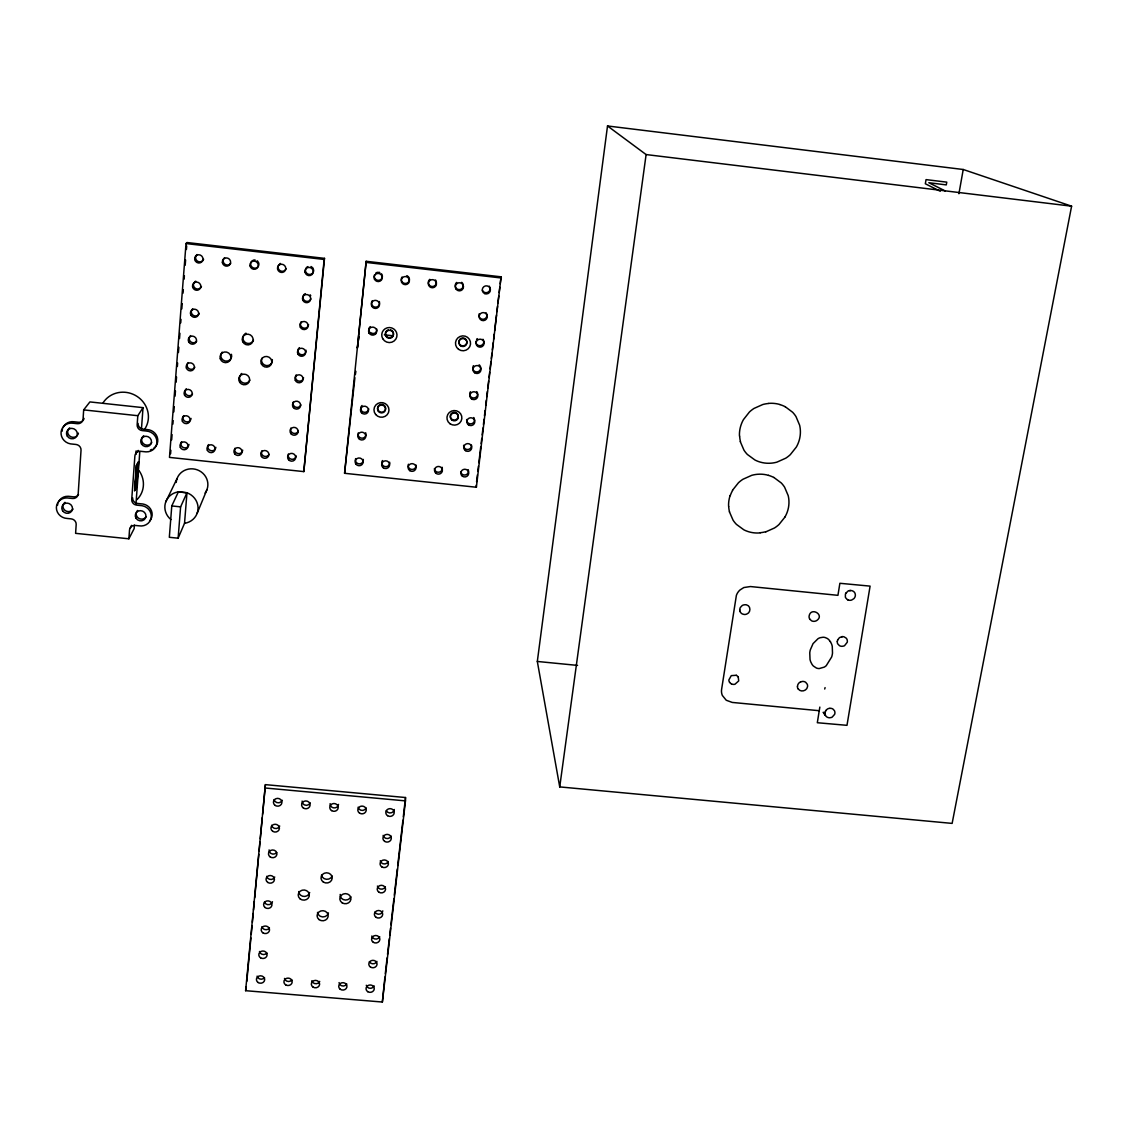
<?xml version="1.0" encoding="UTF-8"?>
<svg xmlns="http://www.w3.org/2000/svg" width="1128" height="1128" viewBox="0 0 1128 1128"><rect width="100%" height="100%" fill="white"/><g stroke="black" fill="none" stroke-linecap="round" stroke-linejoin="round"><path stroke-width="1.5" d="M837.23 641.578L837.413 643.073A5.626 5.217 -27.4 0 0 837.766 643.891L839.415 645.611A4.554 4.216 -27.3 0 0 840.247 646.006A5.005 4.639 -27.3 0 0 842.094 646.316L843.659 646.048A5.64 5.217 -27.3 0 0 844.548 645.667L847.227 642.283A5.076 4.709 -27.3 0 0 847.354 641.056L847.17 639.872A5.626 5.217 -27.3 0 0 846.818 639.04L846.677 638.786A4.864 4.512 -27.3 0 0 846.113 638.081L844.04 636.826A5.034 4.667 -27.3 0 0 842.503 636.629L839.486 637.616L837.54 640.069M405.474 800.88L405.516 797.524L265.404 784.637L245.608 990.694L382.364 1002.031L405.474 800.88L264.784 787.964M824.906 713.136L825.583 715.66A5.668 5.217 -24.5 0 0 826.133 716.351A5.866 5.4 -24.5 0 0 826.697 716.844L827.064 717.084A4.864 4.484 -24.4 0 0 827.896 717.464L828.488 717.634A4.963 4.568 -24.4 0 0 829.715 717.76L831.28 717.493A5.569 5.132 -24.5 0 0 832.154 717.126L834.607 714.376A4.963 4.568 -24.5 0 0 834.903 712.304L834.734 711.444A5.569 5.132 -24.4 0 0 834.396 710.626L833.014 709.117A4.78 4.399 -24.5 0 0 832.224 708.68L831.646 708.469A4.963 4.568 -24.5 0 0 829.884 708.398M382.364 1002.031L384.902 977.045M141.479 428.682L143.03 407.645L89.902 401.921L83.669 409.887L83.063 419.038A5.499 5.189 27.5 0 1 77.31 423.677L73.235 423.24A10.998 10.349 26.7 0 0 61.109 431.77A10.998 10.349 26.7 0 0 70.556 443.896L75.971 444.46A5.471 5.146 25.6 0 1 81.033 450.213L78.184 493.937A5.428 5.09 23.2 0 1 72.474 498.491L67.116 497.941A10.857 10.166 22.6 0 0 56.372 507.727A10.857 10.166 22.6 0 0 67.158 518.457L71.163 518.866A5.4 5.048 21.7 0 1 76.182 524.492L75.604 533.347L128.874 538.789L134.161 528.595L134.415 525.084M797.51 686.571L797.566 685.725A5.146 4.766 -24.2 0 1 800.697 681.805M128.874 538.789L129.523 529.948A5.358 5.048 19.2 0 1 135.205 525.436L139.195 525.845A10.772 10.152 19.7 0 0 151.222 517.498A10.772 10.152 19.7 0 0 142.029 505.696L136.7 505.132A5.386 5.09 20.7 0 1 131.722 499.492L134.895 455.909A5.428 5.146 23.3 0 1 140.647 451.313L146.02 451.877A10.899 10.349 24 0 0 156.919 441.95A10.899 10.349 24 0 0 146.203 431.023L142.17 430.6A5.457 5.175 25.3 0 1 137.151 424.819L137.813 415.71L143.03 407.645M136.065 450.932L135.811 454.373A5.414 5.132 23.3 0 1 138.321 450.439M134.486 490.708L136.728 487.169L138.575 461.972L136.333 465.328L134.754 489.326L136.826 479.456L137.376 464.299L136.46 465.878M134.754 490.736L136.601 465.356L138.575 461.972M135.148 489.524L136.474 487.141L137.461 473.704M137.827 468.656L138.321 461.944M135.966 504.047L139.816 451.468M186.021 243.563L169.482 457.404L303.813 471.603L324.512 258.354L186.952 242.52L186.021 243.563L324.145 259.454L324.512 258.354M170.596 453.794L170.864 450.312M171.667 439.835L172.076 434.59M172.894 424.114L173.162 420.631M173.839 411.889L174.248 406.658M175.052 396.182L175.46 390.937M176.137 382.209L176.546 376.978M177.35 366.501L177.618 363.004M178.435 352.528L178.844 347.283M179.521 338.555L179.93 333.324M180.734 322.848L181.002 319.351M181.819 308.875L182.228 303.629M183.032 293.153L183.3 289.67M184.118 279.194L184.386 275.697M185.203 265.221L185.598 259.976M186.416 249.499L186.684 246.017M184.527 523.321A16.694 15.82 18.4 0 0 198.02 509.32A16.694 15.82 18.4 0 0 186.966 492.767L178.379 491.864L171.78 505.936L169.327 537.295L178.125 538.197L184.527 523.321L186.966 492.767L178.379 491.864A16.694 15.82 18.4 0 0 165.351 503.173A16.694 15.82 18.4 0 0 170.948 519.585M178.125 538.197L180.607 506.853L186.966 492.767M246.792 981.43L250.909 937.89M251.234 934.407L252.066 925.707M252.39 922.21L253.222 913.511M253.546 910.028L254.364 901.314M254.702 897.832L258.82 854.305M259.144 850.822L259.976 842.108M260.3 838.626L262.274 817.73M262.613 814.247L265.404 784.637M303.813 471.603L324.145 259.454M344.576 473.295L366.163 261.287L501.072 276.825L476.383 487.24L344.576 473.295L354.883 377.767M366.163 261.287L357.35 348.115L358.14 343.307M830.434 641.733L828.883 639.759A10.378 9.63 -26.3 0 0 827.134 638.392L825.174 637.546A8.601 7.981 -26.4 0 0 823.073 637.249L820.169 637.715A10.194 9.461 -26.4 0 0 818.026 638.688L813.048 643.623L810.313 649.883A23.688 21.954 -26.5 0 0 809.763 652.816L810.031 659.499A18.682 17.315 -26.3 0 0 810.82 662.037L811.963 664.251A11.731 10.885 -26 0 0 813.429 666.07L816.404 668.03A7.938 7.36 -25.8 0 0 819.224 668.566L824.23 667.127A12.464 11.562 -25.8 0 0 826.26 665.661L831.674 656.947A23.561 21.897 -25.7 0 0 832.506 653.07L832.267 646.386A17.893 16.61 -25.9 0 0 831.491 643.834L830.349 641.592M385.311 973.563L387.101 957.884M387.51 954.387L389.315 938.707M389.71 935.225L390.514 928.245M390.908 924.763L393.912 898.621M394.306 895.124L397.31 868.983M397.719 865.5L402.922 820.183M403.316 816.7L405.516 797.524M476.566 481.811L477.398 474.874M477.807 471.391L478.427 466.188M478.85 462.706L480.711 447.069M481.134 443.6L481.755 438.383M482.164 434.914L482.995 427.963M483.418 424.495L484.039 419.278M484.448 415.809L485.082 410.592M485.703 405.375L486.323 400.172M486.732 396.689L487.366 391.486M487.775 388.004L488.607 381.052M489.03 377.584L489.651 372.367M490.06 368.898L490.891 361.947M491.314 358.478L491.935 353.261M492.344 349.793L493.176 342.841M493.599 339.359L494.219 334.156M494.628 330.673L496.503 315.05M496.912 311.568L497.533 306.365M497.956 302.882L498.787 295.931M499.196 292.462L499.817 287.245M500.24 283.777L501.072 276.825M537.323 661.459L607.513 125.969L963.227 169.496L1071.6 206.184L952.131 823.398L559.728 786.907L537.323 661.459L577.55 665.407M559.728 786.907L646.104 154.564L607.513 125.969M847.368 599.602L845.704 597.854A4.582 4.272 -29.4 0 1 845.365 597.022L845.422 593.991L847.706 591.312A5.668 5.273 -29.4 0 1 848.89 590.762L850.47 590.494L849.525 590.607M355.376 374.552L355.884 371.338M819.238 710.711L817.321 722.724L846.987 725.332L870.097 586.123L839.881 583.289L837.935 595.33L750.416 586.546L743.831 587.547L740.038 589.944A12.775 11.999 -25 0 0 736.372 595.415L721.61 689.335A12.69 11.802 -21.1 0 0 722.357 695.454L726.249 700.248L732.241 702.434L819.238 710.711L819.845 707.087M358.662 340.106L359.183 336.891M245.608 990.694L246.299 986.647M958.913 193.734L963.227 169.496M824.723 689.039L825.076 687.601M825.104 711.951L825.456 711.105M197.118 513.367L206.974 489.608M165.76 501.875L177.054 478.568M135.12 487.493L136.671 466.329M732.509 490.257L738.431 482.784A31.034 29.427 -30.2 0 1 742.985 479.245L751.756 475.325A30.428 28.863 -30.2 0 1 757.41 474.296A30.019 28.482 -30.3 0 1 768.535 475.367M784.933 517.103L779.011 524.492A31.034 29.441 -30.2 0 1 774.471 527.989L765.771 531.866M825.964 710.33L827.388 709.061A5.555 5.118 -24.4 0 1 828.544 708.539L829.785 708.285M841.544 636.728L842.503 636.629M846.268 592.609L845.746 593.413M800.739 681.848L802.459 681.439A5.161 4.78 -24.2 0 1 805.716 682.327L807.253 684.245A5.146 4.766 -24.2 0 1 807.521 686.698C806.943 690.956 800.598 692.62 798.229 688.912M171.78 505.936L180.607 506.853M83.669 409.887L137.813 415.71M368.673 333.056L375.638 333.832M384.352 334.819L393.066 335.791M365.951 262.401L501.41 277.996M646.104 154.564L1071.6 206.184M848.2 599.997L848.792 600.181A5.132 4.78 -29.4 0 0 850.695 600.251A4.963 4.611 -29.4 0 0 851.64 600.04L853.825 598.7A5.668 5.287 -29.4 0 0 854.446 597.953L854.911 597.121A5.048 4.695 -29.5 0 0 855.334 594.696L855.165 593.793A5.668 5.287 -29.4 0 0 854.953 593.229A4.78 4.456 -29.5 0 0 854.502 592.44A5.781 5.372 -29.4 0 0 854.122 591.974A5.668 5.273 -29.4 0 0 853.163 591.213L852.035 590.705A5.132 4.78 -29.4 0 0 850.456 590.564M731.508 683.935L732.312 684.231A5.175 4.822 -21.4 0 0 734.934 684.259L738.713 680.917L738.234 676.899M736.344 675.277L731.268 675.63L728.857 679.958A5.048 4.709 -21.4 0 0 729.605 682.313M940.273 191.267L925.327 183.765L926.046 179.62L946.773 182.144L946.279 184.907L928.823 182.708L945.208 190.956M773.836 477.44L781.21 482.911A31.034 29.427 -30.2 0 1 784.609 487.211L788.176 495.573A30.428 28.849 -30.2 0 1 788.937 501.015A30.019 28.468 -30.2 0 1 787.316 511.858A30.428 28.849 -30.2 0 1 784.947 516.991M785.173 406.658L792.603 412.242A31.401 29.934 -35.2 0 1 796.015 416.627L799.611 425.171A30.794 29.342 -35.3 0 1 800.372 430.727A30.386 28.947 -35.3 0 1 800.062 436.367A30.371 28.947 -35.3 0 1 798.695 441.88A30.794 29.342 -35.3 0 1 796.297 447.111L790.319 454.64A31.415 29.934 -35.3 0 1 785.737 458.194L776.938 462.127A30.794 29.342 -35.2 0 1 771.284 463.157A30.386 28.947 -35.2 0 1 760.145 462.071A30.794 29.342 -35.2 0 1 754.928 459.984L747.385 454.471A31.415 29.934 -35.3 0 1 743.944 450.128L740.292 441.64M809.777 619.216L811.666 620.851A5.118 4.766 -27.2 0 0 816.757 620.513C825.019 614.915 810.863 606.54 809.129 615.973A5.118 4.766 -27.2 0 0 809.848 619.23M825.301 715.138L823.228 712.247L825.428 715.406M729.435 511.844L733.059 520.163A31.034 29.427 -30.2 0 0 736.485 524.421L743.845 529.808A30.414 28.849 -30.2 0 0 749.006 531.838A30.005 28.454 -30.2 0 0 754.519 532.881A30.019 28.468 -30.2 0 0 760.173 532.881M476.143 485.294L476.383 487.24M390.57 329.841A4.047 3.99 18.7 0 1 392.755 336.045A4.047 3.99 18.7 0 1 386.129 335.904A4.047 3.99 18.7 0 1 388.483 329.799M459.604 339.542A4.018 3.976 -2 0 1 466.386 340.007A4.018 3.976 -2 0 1 463.086 345.873A4.018 3.976 -2 0 1 459.096 340.459M457.39 413.722A3.99 3.906 -2.3 0 1 455.204 419.94A3.99 3.906 -2.3 0 1 450.368 415.386A3.99 3.906 -2.3 0 1 456.643 413.017M384.719 405.798A4.004 3.92 10 0 1 384.14 411.311A4.004 3.92 10 0 1 378.5 410.691A4.004 3.92 10 0 1 379.079 405.192M379.967 404.656A4.004 3.92 10 0 1 380.968 404.374M382.025 404.36A4.004 3.92 10 0 1 383.957 405.093M468.205 469.657A3.948 3.835 -4.7 0 1 465.667 474.888A3.948 3.835 -4.7 0 1 460.675 471.786M482.981 339.26A4.018 3.976 -8 0 1 480.923 345.563A4.018 3.976 -8 0 1 475.833 341.291M476.594 339.373A4.018 3.976 -8 0 1 477.327 338.626M379.614 303.587A4.075 4.018 27.5 0 1 374.115 306.872A4.075 4.018 27.5 0 1 372.268 300.725M379.276 301.514A4.075 4.018 27.5 0 1 379.586 302.53M408.533 276.896A4.089 4.047 31.7 0 1 408.181 282.367A4.089 4.047 31.7 0 1 402.682 282.451A4.089 4.047 31.7 0 1 402.076 277.009M406.827 275.641A4.089 4.047 31.7 0 1 407.758 276.163M474.55 419.376A3.976 3.892 -5.3 0 1 470.672 423.86A3.976 3.892 -5.3 0 1 466.654 419.531M473.732 417.529A3.976 3.892 -5.3 0 1 474.268 418.403M389.682 462.226A3.976 3.849 5.7 0 1 386.382 466.625A3.976 3.849 5.7 0 1 381.842 463.396M381.8 462.395A3.976 3.849 5.7 0 1 382.547 460.534M471.504 445.095A3.962 3.863 -5 0 1 467.655 449.536A3.962 3.863 -5 0 1 463.65 445.25M376.822 329.136A4.061 3.99 21.9 0 1 371.38 333.451A4.061 3.99 21.9 0 1 370.252 326.598M363.301 459.42A3.99 3.863 8.8 0 1 358.972 463.848A3.99 3.863 8.8 0 1 355.644 458.602M463.241 285.003A4.061 4.047 9.7 0 1 458.772 289.6A4.061 4.047 9.7 0 1 455.458 284.101M455.966 283.184A4.061 4.047 9.7 0 1 456.713 282.423M461.648 282.338A4.061 4.047 9.7 0 1 462.959 283.988M480.415 366.417A4.004 3.948 -6.7 0 1 477.313 371.902A4.004 3.948 -6.7 0 1 472.745 367.559M473.013 366.558A4.004 3.948 -6.7 0 1 473.52 365.655M479.118 364.823A4.004 3.948 -6.7 0 1 479.879 365.542M442.148 467.26A3.962 3.849 -1.1 0 1 439.046 472.195A3.962 3.849 -1.1 0 1 434.407 468.585M365.669 432.757A4.004 3.892 10.3 0 1 362.144 438.2A4.004 3.892 10.3 0 1 358.281 432.898M476.791 391.627A3.99 3.92 -5.9 0 1 475.255 397.662A3.99 3.92 -5.9 0 1 469.713 394.659M469.699 393.644A3.99 3.92 -5.9 0 1 470.461 391.74M381.504 273.794A4.103 4.047 34.5 0 1 378.98 280.336A4.103 4.047 34.5 0 1 374.524 274.823M375.751 273.145A4.103 4.047 34.5 0 1 377.683 272.299M378.754 272.285A4.103 4.047 34.5 0 1 379.784 272.539M436.353 281.915A4.075 4.047 25.6 0 1 430.854 286.272A4.075 4.047 25.6 0 1 429.782 279.335M435.507 279.998A4.075 4.047 25.6 0 1 436.057 280.9M368.687 408.731A4.018 3.92 12.2 0 1 362.934 411.946A4.018 3.92 12.2 0 1 362.032 405.488M489.256 286.159A4.047 4.033 -18 0 1 488.142 292.124A4.047 4.033 -18 0 1 482.361 290.277M486.097 312.808A4.033 4.004 -10.7 0 1 483.517 319.266A4.033 4.004 -10.7 0 1 479.189 313.824M416.02 465.032A3.962 3.849 2.4 0 1 411.678 469.445A3.962 3.849 2.4 0 1 408.392 464.228M374.158 985.914A4.089 3.68 -2.3 0 1 366.29 985.266M282.226 800.274A4.23 3.906 3.5 0 1 274.076 799.54M388.258 861.524A4.174 3.821 -2 0 1 380.249 860.819M279.716 826.048A4.216 3.877 3.2 0 1 271.594 825.315M310.285 802.84A4.23 3.892 2.2 0 1 302.107 801.077M328.459 912.89A5.541 5.02 0.1 0 1 317.504 912.397M309.678 892.488A5.555 5.062 1.1 0 1 298.694 891.557M338.513 804.405A4.216 3.892 0.9 0 1 333.916 807.888A4.216 3.892 0.9 0 1 330.123 803.644M382.815 910.874A4.145 3.765 -2.1 0 1 374.919 912.073M385.395 886.763A4.16 3.793 -2.1 0 1 377.415 886.072M366.191 807.944A4.202 3.877 -0.5 0 1 358.112 807.211M346.804 984.011A4.103 3.694 -1.3 0 1 339.049 982.587M319.732 981.374A4.117 3.694 -0.3 0 1 311.836 980.711M394.306 809.509A4.202 3.877 -1.9 0 1 386.298 810.722M266.955 952.991A4.145 3.736 1.9 0 1 259.482 951.454M276.712 852.528A4.202 3.849 2.9 0 1 269.084 849.92M274.753 877.034A4.188 3.821 2.6 0 1 266.702 876.329M350.85 896.816A5.541 5.048 -0.7 0 1 340.177 894.433M272.468 901.723A4.174 3.793 2.4 0 1 264.417 902.09M332.182 876.047A5.569 5.076 0.3 0 1 321.48 875.102M376.935 961.394A4.103 3.708 -2.2 0 1 369.349 961.648M391.148 836.102A4.188 3.849 -2 0 1 383.111 835.383M269.465 928.02A4.16 3.765 2.1 0 1 261.893 926.737M379.741 936.705A4.131 3.736 -2.2 0 1 371.817 936.014M264.558 977.652A4.131 3.708 1.7 0 1 257.113 976.143M291.926 979.936A4.117 3.694 0.7 0 1 284.496 978.427M296.156 455.853A4.033 3.877 15.3 0 1 291.264 459.195A4.033 3.877 15.3 0 1 288.373 454.006M203.618 259.285A4.216 4.061 39 0 1 197.358 261.076A4.216 4.061 39 0 1 197.005 254.547M308.564 324.624A4.117 4.004 28.6 0 1 303.079 327.924A4.117 4.004 28.6 0 1 301.148 321.776M201.447 286.456A4.188 4.033 36.2 0 1 195.666 288.528A4.188 4.033 36.2 0 1 194.129 282.522M194.862 281.746A4.188 4.033 36.2 0 1 195.764 281.196M230.676 263.388A4.202 4.061 38.7 0 1 224.486 263.882A4.202 4.061 38.7 0 1 224.585 257.706M258.509 262.443A4.188 4.061 38.4 0 1 256.832 267.688A4.188 4.061 38.4 0 1 251.375 266.335A4.188 4.061 38.4 0 1 252.094 260.864M253.01 260.314A4.188 4.061 38.4 0 1 255.111 260.004M257.128 260.779A4.188 4.061 38.4 0 1 257.917 261.527M249.824 380.249A5.471 5.273 25.2 0 1 242.619 382.646A5.471 5.273 25.2 0 1 239.954 375.539M240.715 374.397A5.471 5.273 25.2 0 1 241.759 373.481M231.437 354.319A5.499 5.302 28.2 0 1 225.121 361.002A5.499 5.302 28.2 0 1 222.188 352.119M303.545 377.668A4.075 3.962 22 0 1 298.102 380.926A4.075 3.962 22 0 1 296.185 374.877M269.056 454.387A4.047 3.877 17.4 0 1 263.656 456.036A4.047 3.877 17.4 0 1 261.823 450.777M306.012 350.202A4.089 3.99 25 0 1 300.584 354.516A4.089 3.99 25 0 1 299.385 347.664M286.061 268.732A4.174 4.061 37.9 0 1 280.28 270.805A4.174 4.061 37.9 0 1 278.813 264.77M279.547 264.008A4.174 4.061 37.9 0 1 280.449 263.458M242.689 450.157A4.047 3.892 19.3 0 1 237.811 453.526A4.047 3.892 19.3 0 1 234.864 448.309M313.612 269.747A4.145 4.061 37.3 0 1 310.595 274.33A4.145 4.061 37.3 0 1 305.674 271.637A4.145 4.061 37.3 0 1 307.831 266.589M310.99 266.546A4.145 4.061 37.3 0 1 311.934 267.068M312.724 267.801A4.145 4.061 37.3 0 1 313.302 268.732M191.055 418.417A4.089 3.92 24.2 0 1 185.641 421.646A4.089 3.92 24.2 0 1 183.638 415.64M199.289 313.429A4.174 4.004 33.5 0 1 193.071 315.205A4.174 4.004 33.5 0 1 192.719 308.762M196.667 341.135A4.145 3.99 30.9 0 1 190.533 341.629A4.145 3.99 30.9 0 1 190.604 335.58M272.313 359.592A5.471 5.302 25.9 0 1 266.391 365.585A5.471 5.302 25.9 0 1 261.851 358.281M194.848 367.22A4.131 3.962 28.5 0 1 188.912 368.588A4.131 3.962 28.5 0 1 188.08 362.596M253.476 340.092A5.499 5.33 29.3 0 1 245.833 342.813A5.499 5.33 29.3 0 1 243.859 334.931M244.818 333.916A5.499 5.33 29.3 0 1 246.017 333.197M298.37 430.966A4.047 3.906 17.2 0 1 293.195 433.194A4.047 3.906 17.2 0 1 290.798 428.118M310.863 298.849A4.131 4.033 32.7 0 1 304.222 300.274A4.131 4.033 32.7 0 1 305.293 293.632M310.172 294.831A4.131 4.033 32.7 0 1 310.736 295.748M192.536 393.982A4.117 3.934 26.2 0 1 186.472 394.715A4.117 3.934 26.2 0 1 186.303 388.751M300.838 404.924A4.061 3.934 19.4 0 1 295.635 407.152A4.061 3.934 19.4 0 1 293.238 402.047M188.968 444.446A4.075 3.892 22.4 0 1 183.582 447.661A4.075 3.892 22.4 0 1 181.58 441.697M215.857 447.308A4.061 3.892 20.9 0 1 210.471 450.523A4.061 3.892 20.9 0 1 208.497 444.559M176.208 482.431A15.947 15.157 19.4 0 1 197.287 469.84A15.947 15.157 19.4 0 1 205.084 493.091M740.49 441.767A30.794 29.342 -35.2 0 1 739.672 436.212M768.535 475.367A30.428 28.863 -30.2 0 1 773.737 477.44M729.52 511.957A30.414 28.849 -30.2 0 1 728.702 506.514M730.253 495.643A30.414 28.849 -30.2 0 1 732.594 490.469M730.183 495.418A30.019 28.468 -30.2 0 0 728.871 500.874A30.019 28.468 -30.2 0 0 728.617 506.416M765.912 531.669A30.428 28.849 -30.2 0 1 760.3 532.698M779.941 404.529A30.386 28.947 -35.3 0 0 774.344 403.443A30.386 28.961 -35.3 0 0 768.591 403.401M780.026 404.642A30.794 29.342 -35.3 0 1 785.257 406.757M768.478 403.5A30.794 29.342 -35.3 0 0 762.768 404.529L754.026 408.421A31.415 29.934 -35.2 0 0 749.415 412.016L743.437 419.63A30.794 29.342 -35.3 0 0 741.082 424.889A30.386 28.961 -35.2 0 0 739.742 430.445A30.386 28.947 -35.2 0 0 739.475 436.099M848.369 600.025A4.963 4.611 -29.4 0 1 847.537 599.617M837.357 641.592A5.076 4.709 -27.3 0 1 837.667 640.084M739.771 609.938A5.273 4.949 -24.4 0 1 740.391 607.442L742.21 605.524A5.118 4.808 -24.4 0 1 744.79 604.777A5.273 4.949 -24.4 0 1 746.51 604.862C751.022 605.877 750.966 612.659 746.75 614.055A5.118 4.808 -24.4 0 1 744.113 614.45L742.435 613.999A5.259 4.935 -24.4 0 1 740.123 611.587M740.18 611.616A5.118 4.808 -24.4 0 1 739.841 609.966M825.118 713.15A4.963 4.568 -24.5 0 1 825.315 711.965M825.654 711.162A4.963 4.568 -24.5 0 1 826.161 710.386M736.288 675.348A5.048 4.709 -21.4 0 1 738.135 676.941M798.13 688.926A5.146 4.766 -24.2 0 1 797.411 686.599M731.466 683.906A5.175 4.822 -21.4 0 1 729.576 682.285M138.067 423.381A5.443 5.161 25.3 0 0 143.059 429.134L147.091 429.571A10.857 10.307 24.1 0 1 153.535 448.479M132.653 497.829A5.372 5.076 20.8 0 0 137.602 503.455L142.918 504.004A10.73 10.124 19.8 0 1 149.573 520.995M130.439 528.186A5.344 5.034 19.2 0 1 131.666 525.338M103.17 402.682A24.647 23.364 26.5 0 1 137.038 396.393A24.647 23.364 26.5 0 1 144.426 429.599M139.082 470.714A24.379 22.983 22.4 0 1 136.967 499.648M152.026 449.339A10.857 10.307 24.1 0 1 150.405 449.959M151.716 442.627A5.414 5.146 24.1 0 1 143.496 443.783A5.414 5.146 24.1 0 1 143.735 435.718M146.189 516.652A5.358 5.048 19.8 0 1 139.181 518.556A5.358 5.048 19.8 0 1 136.615 511.858M137.052 511.125A5.358 5.048 19.8 0 1 137.602 510.462M62.195 431.178A10.97 10.321 26.8 0 1 62.421 429.472M62.928 427.836A10.97 10.321 26.8 0 1 74.363 421.801L78.424 422.239A5.485 5.161 27.6 0 0 82.922 420.561M84.036 418.417A5.485 5.161 27.6 0 1 83.416 419.912M77.31 435.493A5.471 5.146 26.8 0 1 69.217 435.619A5.471 5.146 26.8 0 1 69.71 427.836M78.368 433.124A5.471 5.146 26.8 0 1 77.804 434.774M57.57 505.203A10.829 10.138 22.7 0 1 57.852 503.553M58.43 501.974A10.829 10.138 22.7 0 1 68.244 496.278L73.602 496.828A5.414 5.076 23.3 0 0 78.537 494.543M72.996 509.109A5.4 5.062 22.7 0 1 64.818 510.265A5.4 5.062 22.7 0 1 64.973 502.341M460.52 345.746A4.033 3.99 -2.1 0 0 466.936 342.997A4.033 3.99 -2.1 0 0 461.324 338.893A4.033 3.99 -2.1 0 0 460.52 345.746M385.889 336.229A4.061 3.99 18.6 0 0 392.911 336.384A4.061 3.99 18.6 0 0 389.484 330.307A4.061 3.99 18.6 0 0 385.889 336.229M458.532 349.313A7.543 7.459 -2.1 0 0 470.517 344.167A7.543 7.459 -2.1 0 0 460.027 336.482A7.543 7.459 -2.1 0 0 458.532 349.313M375.638 414.484A7.515 7.332 9.9 0 0 388.483 412.594A7.515 7.332 9.9 0 0 380.291 402.654A7.515 7.332 9.9 0 0 375.638 414.484M449.973 423.719A7.473 7.304 -2.4 0 0 461.831 418.657A7.473 7.304 -2.4 0 0 451.44 411.142A7.473 7.304 -2.4 0 0 449.973 423.719M465.413 450.608A3.976 3.877 -5 0 0 471.744 447.901A3.976 3.877 -5 0 0 466.202 443.924A3.976 3.877 -5 0 0 465.413 450.608M361.468 412.693A4.033 3.934 12 0 0 368.306 411.41A4.033 3.934 12 0 0 363.681 406.249A4.033 3.934 12 0 0 361.468 412.693M409.732 470.616A3.99 3.863 2.3 0 0 416.035 467.923A3.99 3.863 2.3 0 0 410.465 463.96A3.99 3.863 2.3 0 0 409.732 470.616M462.409 476.199A3.962 3.849 -4.7 0 0 468.712 473.52A3.962 3.849 -4.7 0 0 463.185 469.572A3.962 3.849 -4.7 0 0 462.409 476.199M356.053 464.285A4.004 3.877 8.7 0 0 362.878 463.27A4.004 3.877 8.7 0 0 358.507 458.024A4.004 3.877 8.7 0 0 356.053 464.285M383.294 467.796A3.99 3.863 5.6 0 0 389.611 465.103A3.99 3.863 5.6 0 0 384.014 461.14A3.99 3.863 5.6 0 0 383.294 467.796M474.564 372.705A4.018 3.962 -6.7 0 0 480.965 369.956A4.018 3.962 -6.7 0 0 475.381 365.881A4.018 3.962 -6.7 0 0 474.564 372.705M477.666 346.366A4.033 3.99 -8.1 0 0 484.081 343.603A4.033 3.99 -8.1 0 0 478.483 339.5A4.033 3.99 -8.1 0 0 477.666 346.366M468.444 424.819A3.99 3.906 -5.4 0 0 474.789 422.098A3.99 3.906 -5.4 0 0 469.234 418.093A3.99 3.906 -5.4 0 0 468.444 424.819M471.49 398.847A4.004 3.934 -5.9 0 0 477.863 396.125A4.004 3.934 -5.9 0 0 472.294 392.079A4.004 3.934 -5.9 0 0 471.49 398.847M368.926 332.704A4.075 4.004 21.7 0 0 375.948 333.493A4.075 4.004 21.7 0 0 373.058 327.12A4.075 4.004 21.7 0 0 368.926 332.704M435.76 473.14A3.976 3.863 -1.2 0 0 442.331 471.137A3.976 3.863 -1.2 0 0 437.269 466.625A3.976 3.863 -1.2 0 0 435.76 473.14M374.44 279.109A4.117 4.061 34.2 0 0 381.504 279.927A4.117 4.061 34.2 0 0 378.599 273.441A4.117 4.061 34.2 0 0 374.44 279.109M401.582 282.212A4.103 4.061 31.2 0 0 408.618 283.029A4.103 4.061 31.2 0 0 405.756 276.557A4.103 4.061 31.2 0 0 401.582 282.212M382.716 338.668A7.628 7.501 18.4 0 0 395.914 338.978A7.628 7.501 18.4 0 0 389.47 327.543A7.628 7.501 18.4 0 0 382.716 338.668M481.698 320.352A4.047 4.018 -10.7 0 0 487.211 316.023A4.047 4.018 -10.7 0 0 480.697 313.457A4.047 4.018 -10.7 0 0 481.698 320.352M371.676 306.012A4.089 4.033 27.2 0 0 378.712 306.802A4.089 4.033 27.2 0 0 375.821 300.372A4.089 4.033 27.2 0 0 371.676 306.012M456.22 289.318A4.075 4.061 9 0 0 463.199 288.289A4.075 4.061 9 0 0 458.8 282.776A4.075 4.061 9 0 0 456.22 289.318M428.654 285.313A4.089 4.061 25 0 0 435.676 286.117A4.089 4.061 25 0 0 432.842 279.659A4.089 4.061 25 0 0 428.654 285.313M484.843 293.647A4.061 4.047 -17.7 0 0 490.37 289.29A4.061 4.047 -17.7 0 0 483.827 286.709A4.061 4.047 -17.7 0 0 484.843 293.647M358.704 438.524A4.018 3.906 10.2 0 0 365.557 437.495A4.018 3.906 10.2 0 0 361.157 432.221A4.018 3.906 10.2 0 0 358.704 438.524M378.43 411.452A4.018 3.92 9.9 0 0 385.297 410.423A4.018 3.92 9.9 0 0 380.911 405.121A4.018 3.92 9.9 0 0 378.43 411.452M451.961 420.067A3.99 3.906 -2.4 0 0 458.306 417.346A3.99 3.906 -2.4 0 0 452.737 413.341A3.99 3.906 -2.4 0 0 451.961 420.067M387.538 815.685A4.216 3.892 -1.9 0 0 394.208 812.907A4.216 3.892 -1.9 0 0 388.3 808.973A4.216 3.892 -1.9 0 0 387.538 815.685M367.742 991.681A4.117 3.694 -2.3 0 0 374.242 989.002A4.117 3.694 -2.3 0 0 368.461 985.308A4.117 3.694 -2.3 0 0 367.742 991.681M340.092 989.143A4.117 3.694 -1.3 0 0 346.874 987.127A4.117 3.694 -1.3 0 0 341.558 982.869A4.117 3.694 -1.3 0 0 340.092 989.143M275.232 805.462A4.258 3.92 3.5 0 0 281.901 802.671A4.258 3.92 3.5 0 0 275.881 798.709A4.258 3.92 3.5 0 0 275.232 805.462M381.786 866.882A4.188 3.835 -2.1 0 0 388.399 864.147A4.188 3.835 -2.1 0 0 382.533 860.283A4.188 3.835 -2.1 0 0 381.786 866.882M272.736 831.322A4.23 3.892 3.2 0 0 279.392 828.544A4.23 3.892 3.2 0 0 273.385 824.61A4.23 3.892 3.2 0 0 272.736 831.322M303.404 808.029A4.244 3.906 2.2 0 0 310.087 805.237A4.244 3.906 2.2 0 0 304.095 801.289A4.244 3.906 2.2 0 0 303.404 808.029M331.519 810.581A4.23 3.906 0.8 0 0 338.203 807.803A4.23 3.906 0.8 0 0 332.238 803.855A4.23 3.906 0.8 0 0 331.519 810.581M300.006 898.79A5.584 5.076 1.1 0 0 309.241 896.196A5.584 5.076 1.1 0 0 302.121 890.218A5.584 5.076 1.1 0 0 300.006 898.79M319.041 919.588A5.555 5.048 0.1 0 0 328.107 916.655A5.555 5.048 0.1 0 0 320.775 910.987A5.555 5.048 0.1 0 0 319.041 919.588M378.938 892.206A4.174 3.807 -2.1 0 0 385.522 889.484A4.174 3.807 -2.1 0 0 379.671 885.649A4.174 3.807 -2.1 0 0 378.938 892.206M376.103 917.346A4.16 3.779 -2.2 0 0 382.674 914.625A4.16 3.779 -2.2 0 0 376.837 910.832A4.16 3.779 -2.2 0 0 376.103 917.346M260.554 957.799A4.16 3.751 1.9 0 0 267.082 955.106A4.16 3.751 1.9 0 0 261.188 951.341A4.16 3.751 1.9 0 0 260.554 957.799M267.815 882.463A4.202 3.835 2.6 0 0 274.414 879.727A4.202 3.835 2.6 0 0 268.45 875.864A4.202 3.835 2.6 0 0 267.815 882.463M342.094 902.781A5.569 5.062 -0.7 0 0 350.921 899.256A5.569 5.062 -0.7 0 0 343.18 894.053A5.569 5.062 -0.7 0 0 342.094 902.781M323.355 882.054A5.584 5.104 0.3 0 0 332.168 878.402A5.584 5.104 0.3 0 0 324.286 873.255A5.584 5.104 0.3 0 0 323.355 882.054M313.091 987.127A4.131 3.708 -0.3 0 0 319.591 984.448A4.131 3.708 -0.3 0 0 313.753 980.725A4.131 3.708 -0.3 0 0 313.091 987.127M263.092 932.955A4.174 3.779 2.1 0 0 269.522 930.008A4.174 3.779 2.1 0 0 263.444 926.426A4.174 3.779 2.1 0 0 263.092 932.955M384.648 841.375A4.202 3.863 -2 0 0 391.303 838.612A4.202 3.863 -2 0 0 385.409 834.72A4.202 3.863 -2 0 0 384.648 841.375M258.171 982.544A4.145 3.722 1.7 0 0 264.671 979.865A4.145 3.722 1.7 0 0 258.791 976.143A4.145 3.722 1.7 0 0 258.171 982.544M264.995 907.476A4.188 3.807 2.3 0 0 271.876 905.474A4.188 3.807 2.3 0 0 266.462 901.046A4.188 3.807 2.3 0 0 264.995 907.476M270.269 856.984A4.216 3.863 2.9 0 0 276.896 854.22A4.216 3.863 2.9 0 0 270.903 850.329A4.216 3.863 2.9 0 0 270.269 856.984M359.564 813.133A4.23 3.892 -0.5 0 0 366.233 810.355A4.23 3.892 -0.5 0 0 360.297 806.421A4.23 3.892 -0.5 0 0 359.564 813.133M373.297 942.303A4.145 3.751 -2.2 0 0 379.84 939.596A4.145 3.751 -2.2 0 0 374.031 935.831A4.145 3.751 -2.2 0 0 373.297 942.303M370.506 967.077A4.131 3.722 -2.3 0 0 377.034 964.398A4.131 3.722 -2.3 0 0 371.239 960.661A4.131 3.722 -2.3 0 0 370.506 967.077M285.666 984.843A4.131 3.708 0.7 0 0 292.166 982.15A4.131 3.708 0.7 0 0 286.315 978.441A4.131 3.708 0.7 0 0 285.666 984.843M305.039 272.102A4.174 4.075 37.1 0 0 311.765 274.724A4.174 4.075 37.1 0 0 310.553 267.688A4.174 4.075 37.1 0 0 305.039 272.102M288.556 459.716A4.047 3.892 15.2 0 0 295.451 458.687A4.047 3.892 15.2 0 0 290.982 453.414A4.047 3.892 15.2 0 0 288.556 459.716M261.484 456.516A4.061 3.892 17.3 0 0 268.464 456.234A4.061 3.892 17.3 0 0 264.587 450.509A4.061 3.892 17.3 0 0 261.484 456.516M194.721 259.482A4.23 4.075 38.9 0 0 201.531 262.119A4.23 4.075 38.9 0 0 200.22 255.041A4.23 4.075 38.9 0 0 194.721 259.482M300.316 327.148A4.131 4.018 28.5 0 0 307.394 327.938A4.131 4.018 28.5 0 0 304.419 321.508A4.131 4.018 28.5 0 0 300.316 327.148M192.578 286.766A4.202 4.047 36.1 0 0 199.36 289.388A4.202 4.047 36.1 0 0 198.049 282.352A4.202 4.047 36.1 0 0 192.578 286.766M222.399 262.655A4.216 4.075 38.6 0 0 229.181 265.277A4.216 4.075 38.6 0 0 227.898 258.213A4.216 4.075 38.6 0 0 222.399 262.655M250.021 265.813A4.202 4.075 38.2 0 0 256.775 268.436A4.202 4.075 38.2 0 0 255.52 261.372A4.202 4.075 38.2 0 0 250.021 265.813M220.284 358.803A5.513 5.316 28.1 0 0 229.562 361.002A5.513 5.316 28.1 0 0 226.615 352.091A5.513 5.316 28.1 0 0 220.284 358.803M239.756 382.406A5.485 5.287 25.1 0 0 249.161 381.828A5.485 5.287 25.1 0 0 243.718 374.144A5.485 5.287 25.1 0 0 239.756 382.406M297.82 353.868A4.103 4.004 24.9 0 0 304.87 354.643A4.103 4.004 24.9 0 0 301.909 348.27A4.103 4.004 24.9 0 0 297.82 353.868M295.339 380.39A4.089 3.976 21.8 0 0 302.36 381.165A4.089 3.976 21.8 0 0 299.413 374.82A4.089 3.976 21.8 0 0 295.339 380.39M182.412 421.28A4.117 3.934 24.1 0 0 189.448 422.041A4.117 3.934 24.1 0 0 186.402 415.767A4.117 3.934 24.1 0 0 182.412 421.28M188.658 341.77A4.174 4.004 30.8 0 0 195.793 342.559A4.174 4.004 30.8 0 0 192.705 336.13A4.174 4.004 30.8 0 0 188.658 341.77M261.358 363.865A5.485 5.316 25.8 0 0 270.776 365.049A5.485 5.316 25.8 0 0 266.899 356.49A5.485 5.316 25.8 0 0 261.358 363.865M242.703 341.685A5.527 5.344 29.2 0 0 252.164 342.743A5.527 5.344 29.2 0 0 248.132 334.184A5.527 5.344 29.2 0 0 242.703 341.685M234.864 454.02A4.075 3.906 19.2 0 0 241.773 452.991A4.075 3.906 19.2 0 0 237.247 447.689A4.075 3.906 19.2 0 0 234.864 454.02M184.555 395.11A4.131 3.948 26.1 0 0 191.633 395.604A4.131 3.948 26.1 0 0 188.334 389.4A4.131 3.948 26.1 0 0 184.555 395.11M302.826 300.231A4.145 4.047 32.6 0 0 309.932 301.049A4.145 4.047 32.6 0 0 306.957 294.563A4.145 4.047 32.6 0 0 302.826 300.231M180.353 447.407A4.089 3.906 22.3 0 0 187.375 448.154A4.089 3.906 22.3 0 0 184.329 441.922A4.089 3.906 22.3 0 0 180.353 447.407M186.388 368.024A4.145 3.976 28.4 0 0 193.367 369.603A4.145 3.976 28.4 0 0 191.069 362.948A4.145 3.976 28.4 0 0 186.388 368.024M190.787 314.881A4.188 4.033 33.3 0 0 197.936 315.685A4.188 4.033 33.3 0 0 194.834 309.213A4.188 4.033 33.3 0 0 190.787 314.881M277.558 268.957A4.188 4.075 37.7 0 0 284.298 271.58A4.188 4.075 37.7 0 0 283.072 264.53A4.188 4.075 37.7 0 0 277.558 268.957M293.435 407.617A4.075 3.948 19.2 0 0 300.372 406.588A4.075 3.948 19.2 0 0 295.874 401.216A4.075 3.948 19.2 0 0 293.435 407.617M290.996 433.758A4.061 3.92 17 0 0 297.905 432.729A4.061 3.92 17 0 0 293.421 427.413A4.061 3.92 17 0 0 290.996 433.758M207.355 450.284A4.075 3.906 20.8 0 0 214.362 451.031A4.075 3.906 20.8 0 0 211.345 444.799A4.075 3.906 20.8 0 0 207.355 450.284M136.065 518.288A5.372 5.062 19.7 0 0 145.315 518.372A5.372 5.062 19.7 0 0 140.464 510.674A5.372 5.062 19.7 0 0 136.065 518.288M62.59 510.73A5.414 5.076 22.6 0 0 71.882 510.815A5.414 5.076 22.6 0 0 66.933 503.088A5.414 5.076 22.6 0 0 62.59 510.73M67.299 436.141A5.485 5.161 26.7 0 0 76.69 436.24A5.485 5.161 26.7 0 0 71.698 428.344A5.485 5.161 26.7 0 0 67.299 436.141M141.522 444.023A5.443 5.161 24 0 0 150.856 444.122A5.443 5.161 24 0 0 145.963 436.254A5.443 5.161 24 0 0 141.522 444.023"/></g></svg>
